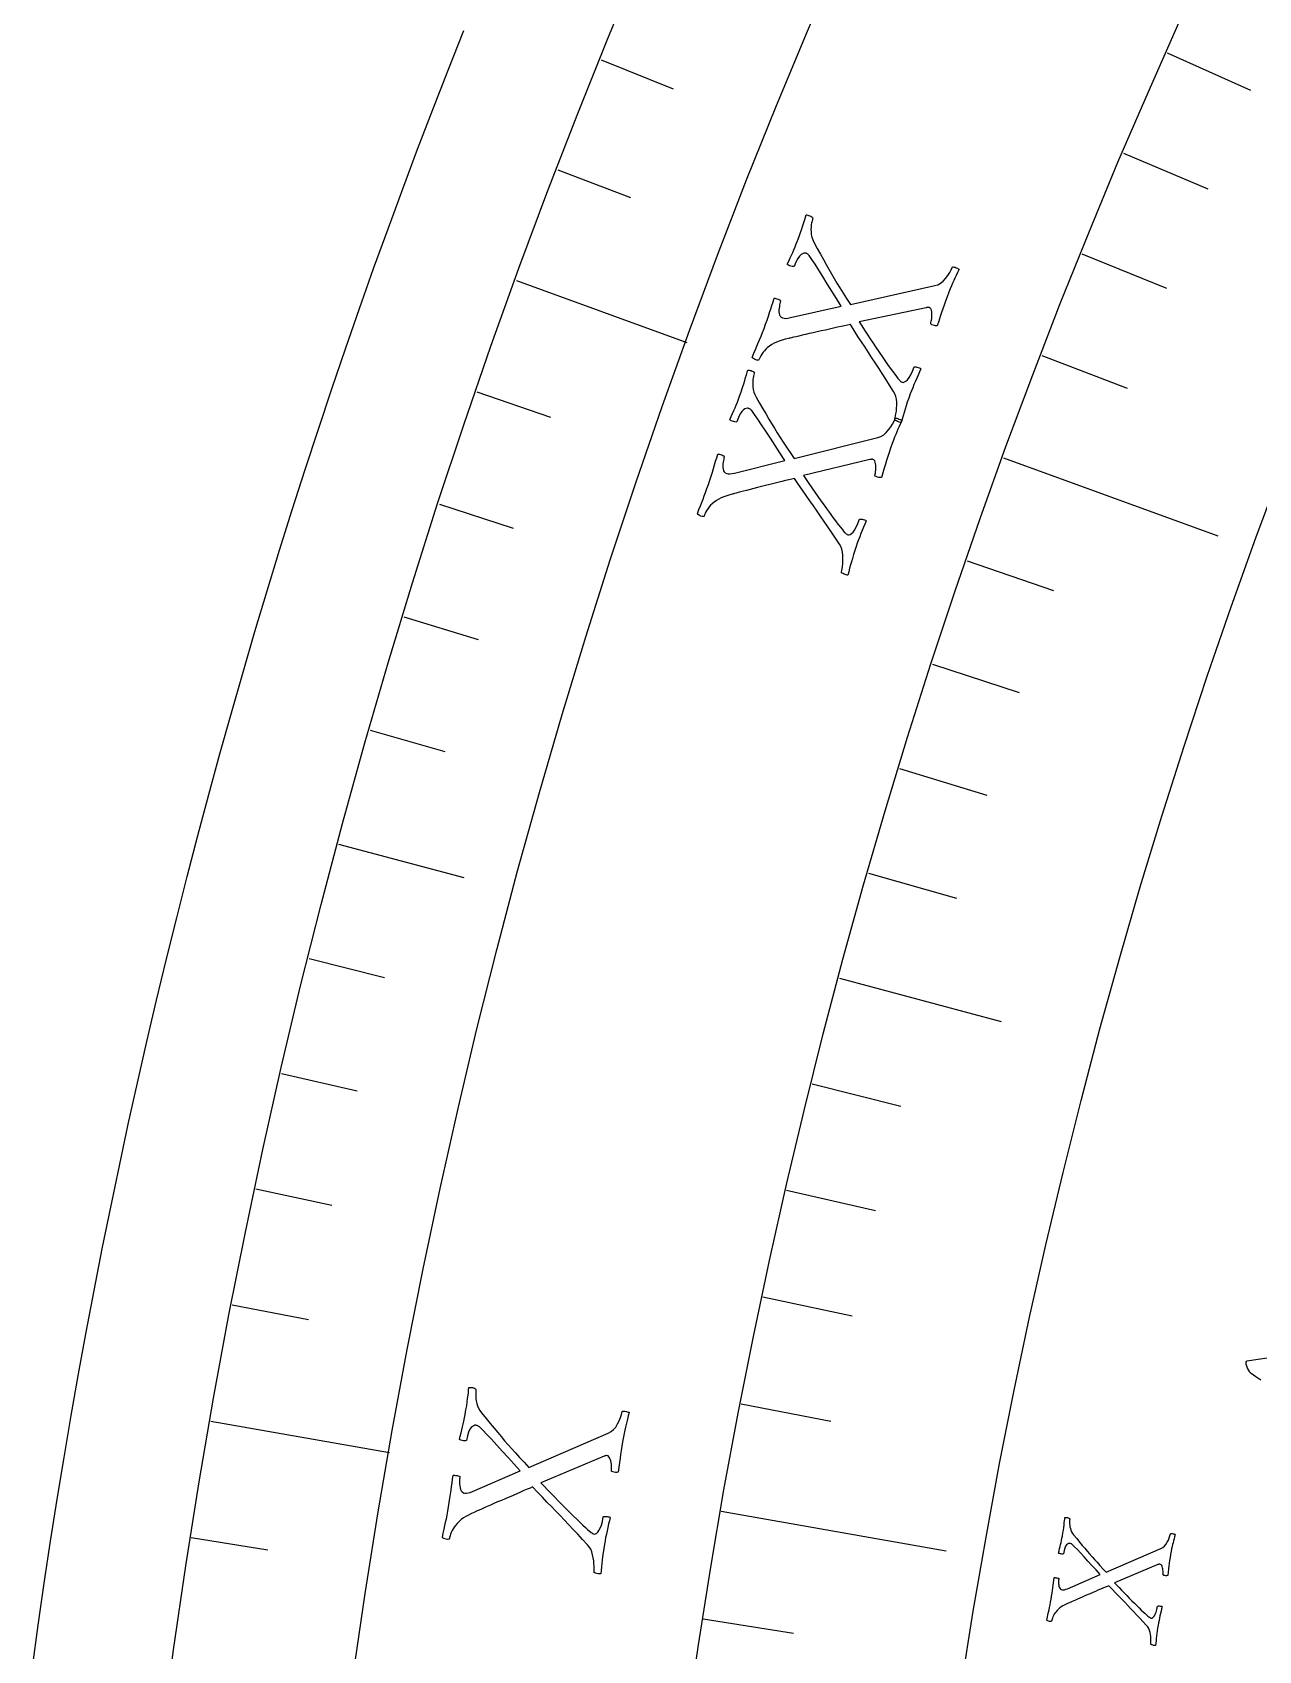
# Model space of a CAD drawing. Header units: millimetres. Extents: x -92 to 92, y -92 to 120.
# Drawn here: x -91.66 to -75.25, y 12.67 to 34.32 of the extents above; entities that cross this region are included whole.
import ezdxf

# ---------------------------------------------------------------- set-up
doc = ezdxf.new("R2010")
doc.units = ezdxf.units.MM
for name, color, linetype in [('CUT_OUTER', 1, 'Continuous'), ('ENGRAVE', 7, 'Continuous'), ('ENGRAVE_FINE', 8, 'Continuous'), ('TEXT', 5, 'Continuous')]:
    doc.layers.add(name, color=color, linetype=linetype)

msp = doc.modelspace()

# ---------------------------------------------------------------- linework, layer by layer
at = {"layer": 'CUT_OUTER'}
msp.add_lwpolyline([(-91.6585, 12.4487), (-91.5804, 13.0109), (-91.4988, 13.5726), (-91.4138, 14.1337), (-91.3254, 14.6944), (-91.2335, 15.2545), (-91.1382, 15.814), (-91.0394, 16.3729), (-90.9373, 16.9312), (-90.8317, 17.4889), (-90.7226, 18.0459), (-90.6102, 18.6022), (-90.4944, 19.1578), (-90.3751, 19.7127), (-90.2524, 20.2669), (-90.1264, 20.8203), (-89.9969, 21.3729), (-89.8641, 21.9247), (-89.7279, 22.4757), (-89.5883, 23.0258), (-89.4453, 23.5751), (-89.299, 24.1235), (-89.1493, 24.6709), (-88.9962, 25.2175), (-88.8398, 25.7631), (-88.6801, 26.3077), (-88.517, 26.8513), (-88.3506, 27.394), (-88.1808, 27.9356), (-88.0077, 28.4761), (-87.8314, 29.0156), (-87.6517, 29.5539), (-87.4687, 30.0912), (-87.2824, 30.6273), (-87.0928, 31.1623), (-86.9, 31.6961), (-86.7039, 32.2287), (-86.5045, 32.7601), (-86.3018, 33.2903), (-86.0959, 33.8192), (-85.8868, 34.3468)], dxfattribs=at)
at = {"layer": 'ENGRAVE'}
for points in [[(-85.1831, 31.0041), (-82.9014, 30.1737)], [(-78.664, 28.6314), (-75.7956, 27.5873)], [(-87.5612, 23.4619), (-85.8859, 23.0131)], [(-80.8601, 21.6664), (-78.6978, 21.087)], [(-89.2728, 15.7412), (-86.8816, 15.3196)], [(-82.4407, 14.5365), (-79.4346, 14.0065)]]:
    msp.add_lwpolyline(points, dxfattribs=at)
for radius in [90.65, 90.65, 88.2219, 83.7125, 83.7125, 80.1513]:
    msp.add_circle((0, 0), radius, dxfattribs=at)
at = {"layer": 'ENGRAVE_FINE'}
for points in [[(-76.4752, 34.0489), (-75.3597, 33.5523)], [(-84.0492, 33.9581), (-83.0844, 33.5683)], [(-77.0578, 32.7091), (-75.9338, 32.232)], [(-84.6291, 32.4861), (-83.6576, 32.1131)], [(-77.6169, 31.3593), (-76.4848, 30.9019)], [(-78.1524, 29.9999), (-77.0124, 29.5623)], [(-85.7113, 29.5128), (-84.7273, 29.174)], [(-86.2133, 28.0124), (-85.2236, 27.6908)], [(-79.1517, 27.2541), (-77.9972, 26.8566)], [(-86.689, 26.5035), (-85.6939, 26.1992)], [(-79.6153, 25.8686), (-78.4541, 25.4913)], [(-87.1384, 24.9865), (-86.1381, 24.6997)], [(-80.0547, 24.4752), (-78.887, 24.1182)], [(-80.4696, 23.0743), (-79.2959, 22.7377)], [(-87.9573, 21.9302), (-86.9476, 21.6785)], [(-88.3266, 20.3918), (-87.3127, 20.1577)], [(-81.2259, 20.2519), (-80.0411, 19.9565)], [(-88.6691, 18.8472), (-87.6512, 18.6308)], [(-81.567, 18.8312), (-80.3772, 18.5565)], [(-81.8832, 17.4048), (-80.6889, 17.1509)], [(-88.9845, 17.2968), (-87.963, 17.0983)], [(-82.1745, 15.9731), (-80.9759, 15.7401)], [(-89.5339, 14.1808), (-88.5061, 14.018)], [(-82.6819, 13.0955), (-81.4759, 12.9045)]]:
    msp.add_lwpolyline(points, dxfattribs=at)
at = {"layer": 'TEXT'}
for points in [[(-81.8688, 30.3625), (-81.8482, 30.4188), (-81.8291, 30.4729), (-81.8114, 30.5248), (-81.7951, 30.5746), (-81.7796, 30.623), (-81.764, 30.671), (-81.7483, 30.7184), (-81.7325, 30.7654), (-81.7236, 30.7653), (-81.7119, 30.7631), (-81.6974, 30.759), (-81.68, 30.753), (-81.6639, 30.746), (-81.6531, 30.7392), (-81.6476, 30.7326), (-81.6473, 30.7261), (-81.6515, 30.7134), (-81.6558, 30.6975), (-81.6602, 30.6785), (-81.6646, 30.6564), (-81.6681, 30.6327), (-81.6697, 30.6093), (-81.6695, 30.5861), (-81.6674, 30.5631), (-81.6622, 30.5421), (-81.6527, 30.525), (-81.6388, 30.5116), (-81.6207, 30.5021), (-81.6012, 30.4976), (-81.5772, 30.4967), (-81.5487, 30.4996), (-81.5156, 30.5063), (-80.8368, 30.6586), (-80.9016, 30.7616), (-80.9642, 30.8621), (-81.0245, 30.9601), (-81.0825, 31.0556), (-81.1366, 31.1438), (-81.185, 31.22), (-81.2277, 31.2841), (-81.2647, 31.3361), (-81.2709, 31.3434), (-81.2774, 31.3496), (-81.2843, 31.3549), (-81.2916, 31.3592), (-81.2984, 31.3626), (-81.3036, 31.3652), (-81.3074, 31.367), (-81.3097, 31.368), (-81.3219, 31.37), (-81.3368, 31.3675), (-81.3542, 31.3606), (-81.3743, 31.3492), (-81.3961, 31.3292), (-81.4188, 31.2963), (-81.4424, 31.2505), (-81.4669, 31.1919), (-81.4721, 31.189), (-81.4811, 31.1887), (-81.4938, 31.191), (-81.5102, 31.1957), (-81.527, 31.2018), (-81.5408, 31.2079), (-81.5518, 31.2141), (-81.5598, 31.2202), (-81.5397, 31.2638), (-81.5207, 31.3049), (-81.5028, 31.3435), (-81.4861, 31.3796), (-81.47, 31.4154), (-81.4537, 31.4532), (-81.4373, 31.493), (-81.4208, 31.5348), (-81.3988, 31.5929), (-81.3793, 31.6464), (-81.3624, 31.6955), (-81.3482, 31.7401), (-81.3357, 31.7807), (-81.3242, 31.8175), (-81.3137, 31.8506), (-81.3042, 31.88), (-81.2957, 31.88), (-81.2851, 31.8784), (-81.2724, 31.8754), (-81.2576, 31.8708), (-81.2431, 31.8648), (-81.2314, 31.8574), (-81.2225, 31.8486), (-81.2165, 31.8383), (-81.2194, 31.8295), (-81.223, 31.8158), (-81.2275, 31.7971), (-81.2328, 31.7736), (-81.2376, 31.7465), (-81.2405, 31.7173), (-81.2415, 31.686), (-81.2406, 31.6526), (-81.2368, 31.6182), (-81.2292, 31.584), (-81.2177, 31.5498), (-81.2024, 31.5157), (-81.1566, 31.4328), (-81.1139, 31.3556), (-81.0744, 31.2839), (-81.0381, 31.2179), (-81.003, 31.1549), (-80.9673, 31.0924), (-80.9309, 31.0304), (-80.8938, 30.9689), (-80.8546, 30.9049), (-80.8116, 30.8355), (-80.7648, 30.7606), (-80.7142, 30.6804), (-79.5854, 30.9345), (-79.5454, 30.9473), (-79.5079, 30.9677), (-79.4728, 30.9957), (-79.4401, 31.0313), (-79.4106, 31.0704), (-79.3855, 31.1089), (-79.3645, 31.1469), (-79.3478, 31.1842), (-79.3387, 31.1852), (-79.3274, 31.1838), (-79.3138, 31.1799), (-79.2981, 31.1736), (-79.2831, 31.1667), (-79.2717, 31.161), (-79.2638, 31.1565), (-79.2595, 31.1531), (-79.2795, 31.1111), (-79.2981, 31.072), (-79.3152, 31.036), (-79.3309, 31.0029), (-79.3463, 30.9695), (-79.3625, 30.9324), (-79.3794, 30.8916), (-79.397, 30.8471), (-79.4206, 30.7856), (-79.4419, 30.7279), (-79.461, 30.6741), (-79.478, 30.624), (-79.4945, 30.5738), (-79.5124, 30.5195), (-79.5315, 30.461), (-79.552, 30.3984), (-79.5619, 30.3959), (-79.5743, 30.3962), (-79.5893, 30.3993), (-79.6067, 30.4051), (-79.6228, 30.4121), (-79.6336, 30.4189), (-79.6392, 30.4255), (-79.6394, 30.4318), (-79.6359, 30.4428), (-79.6324, 30.4571), (-79.629, 30.4748), (-79.6257, 30.4958), (-79.6231, 30.5185), (-79.6222, 30.5412), (-79.6228, 30.5638), (-79.625, 30.5863), (-79.6293, 30.6067), (-79.6365, 30.6228), (-79.6464, 30.6346), (-79.659, 30.6421), (-79.6625, 30.6431), (-79.6669, 30.6438), (-79.672, 30.6441), (-79.678, 30.6441), (-79.6841, 30.6436), (-79.6896, 30.6428), (-79.6947, 30.6415), (-79.6993, 30.6398), (-80.5948, 30.4484), (-80.5615, 30.3956), (-80.5262, 30.3404), (-80.4887, 30.2831), (-80.4492, 30.2234), (-80.4089, 30.163), (-80.3689, 30.1035), (-80.3292, 30.0448), (-80.2898, 29.9869), (-80.2516, 29.9315), (-80.2155, 29.88), (-80.1815, 29.8324), (-80.1496, 29.7888), (-80.1211, 29.7505), (-80.0972, 29.7187), (-80.078, 29.6937), (-80.0635, 29.6752), (-80.0606, 29.6721), (-80.0571, 29.6684), (-80.0529, 29.664), (-80.0481, 29.6589), (-80.0427, 29.6537), (-80.0365, 29.6492), (-80.0297, 29.6454), (-80.0222, 29.6422), (-80.0072, 29.6404), (-79.9903, 29.6454), (-79.9715, 29.6573), (-79.9509, 29.676), (-79.929, 29.7033), (-79.9067, 29.741), (-79.8837, 29.7892), (-79.8602, 29.8478), (-79.851, 29.8491), (-79.8394, 29.8484), (-79.8255, 29.8457), (-79.8091, 29.8411), (-79.7936, 29.8356), (-79.7819, 29.8305), (-79.7741, 29.8257), (-79.7702, 29.8212), (-79.789, 29.7802), (-79.8077, 29.7387), (-79.8263, 29.6967), (-79.8449, 29.6543), (-79.863, 29.6117), (-79.8804, 29.5693), (-79.897, 29.527), (-79.9129, 29.4849), (-79.9336, 29.4278), (-79.9521, 29.3747), (-79.9685, 29.3257), (-79.9826, 29.2808), (-79.9957, 29.2374), (-80.0088, 29.1932), (-80.022, 29.1481), (-80.0353, 29.1022), (-80.0451, 29.103), (-80.0566, 29.106), (-80.0697, 29.1111), (-80.0845, 29.1184), (-80.0985, 29.126), (-80.1093, 29.1322), (-80.1168, 29.137), (-80.121, 29.1404), (-80.1182, 29.1502), (-80.1145, 29.1668), (-80.1098, 29.1904), (-80.1041, 29.2209), (-80.0989, 29.2559), (-80.0956, 29.2929), (-80.0942, 29.332), (-80.0947, 29.3731), (-80.0984, 29.4137), (-80.1065, 29.4513), (-80.119, 29.486), (-80.136, 29.5176), (-80.1888, 29.6011), (-80.2395, 29.6809), (-80.288, 29.7569), (-80.3343, 29.829), (-80.3797, 29.8992), (-80.4252, 29.9693), (-80.471, 30.0393), (-80.517, 30.1093), (-80.5639, 30.1809), (-80.6125, 30.2556), (-80.6628, 30.3335), (-80.7147, 30.4146), (-80.7515, 30.4073), (-80.7926, 30.3986), (-80.838, 30.3886), (-80.8876, 30.3773), (-80.94, 30.3653), (-80.9935, 30.3532), (-81.0481, 30.341), (-81.1039, 30.3288), (-81.1593, 30.3166), (-81.2128, 30.3046), (-81.2645, 30.2928), (-81.3143, 30.2812), (-81.361, 30.2701), (-81.4032, 30.2602), (-81.4411, 30.2512), (-81.4745, 30.2433), (-81.5019, 30.2369), (-81.5214, 30.2323), (-81.5331, 30.2295), (-81.537, 30.2286), (-81.5849, 30.2178), (-81.6283, 30.2059), (-81.6671, 30.193), (-81.7014, 30.1792), (-81.7333, 30.1635), (-81.7648, 30.1451), (-81.7959, 30.1241), (-81.8266, 30.1005), (-81.8461, 30.0834), (-81.8644, 30.0642), (-81.8814, 30.043), (-81.8972, 30.0197), (-81.9111, 29.9966), (-81.9225, 29.976), (-81.9315, 29.9579), (-81.938, 29.9423), (-81.9424, 29.9376), (-81.9509, 29.9362), (-81.9635, 29.9381), (-81.9803, 29.9433), (-81.9973, 29.9504), (-82.0105, 29.958), (-82.0201, 29.966), (-82.0259, 29.9744), (-82.0039, 30.0292), (-81.9833, 30.0798), (-81.964, 30.126), (-81.946, 30.168), (-81.9282, 30.21), (-81.9094, 30.2564), (-81.8896, 30.3072), (-81.8688, 30.3625)], [(-82.6134, 28.2736), (-82.5943, 28.3304), (-82.5765, 28.385), (-82.5602, 28.4374), (-82.5452, 28.4876), (-82.5309, 28.5364), (-82.5165, 28.5847), (-82.502, 28.6326), (-82.4874, 28.6799), (-82.4785, 28.68), (-82.4668, 28.6782), (-82.4522, 28.6744), (-82.4347, 28.6688), (-82.4184, 28.6622), (-82.4074, 28.6557), (-82.4017, 28.6492), (-82.4013, 28.6428), (-82.4052, 28.63), (-82.409, 28.614), (-82.4129, 28.5949), (-82.4168, 28.5726), (-82.4197, 28.5489), (-82.4207, 28.5255), (-82.4199, 28.5023), (-82.4172, 28.4793), (-82.4115, 28.4585), (-82.4015, 28.4416), (-82.3873, 28.4286), (-82.3689, 28.4195), (-82.3493, 28.4155), (-82.3253, 28.4153), (-82.2969, 28.4189), (-82.264, 28.4264), (-81.5893, 28.5959), (-81.6567, 28.6972), (-81.7218, 28.7961), (-81.7845, 28.8925), (-81.845, 28.9865), (-81.9013, 29.0734), (-81.9516, 29.1483), (-81.9959, 29.2113), (-82.0343, 29.2623), (-82.0406, 29.2694), (-82.0473, 29.2755), (-82.0544, 29.2806), (-82.0618, 29.2847), (-82.0686, 29.288), (-82.0739, 29.2904), (-82.0778, 29.2921), (-82.0801, 29.2931), (-82.0923, 29.2947), (-82.1071, 29.2919), (-82.1244, 29.2845), (-82.1441, 29.2726), (-82.1654, 29.2521), (-82.1873, 29.2186), (-82.2098, 29.1723), (-82.2327, 29.113), (-82.2379, 29.11), (-82.2469, 29.1095), (-82.2596, 29.1114), (-82.2761, 29.1158), (-82.293, 29.1214), (-82.3071, 29.1272), (-82.3182, 29.133), (-82.3264, 29.139), (-82.3073, 29.1831), (-82.2893, 29.2246), (-82.2725, 29.2637), (-82.2567, 29.3001), (-82.2415, 29.3363), (-82.2262, 29.3746), (-82.2108, 29.4148), (-82.1954, 29.457), (-82.1748, 29.5156), (-82.1567, 29.5696), (-82.1411, 29.6191), (-82.128, 29.6641), (-82.1165, 29.7049), (-82.106, 29.742), (-82.0963, 29.7754), (-82.0876, 29.805), (-82.0791, 29.8052), (-82.0684, 29.804), (-82.0556, 29.8012), (-82.0407, 29.7971), (-82.0261, 29.7914), (-82.0142, 29.7843), (-82.0051, 29.7757), (-81.9988, 29.7656), (-82.0015, 29.7567), (-82.0048, 29.7429), (-82.0088, 29.7241), (-82.0135, 29.7004), (-82.0176, 29.6732), (-82.0197, 29.644), (-82.0199, 29.6127), (-82.0182, 29.5793), (-82.0136, 29.545), (-82.0051, 29.511), (-81.9927, 29.4771), (-81.9765, 29.4435), (-81.9286, 29.3617), (-81.884, 29.2856), (-81.8427, 29.215), (-81.8047, 29.1499), (-81.7681, 29.0878), (-81.7308, 29.0263), (-81.6928, 28.9652), (-81.6542, 28.9046), (-81.6133, 28.8417), (-81.5686, 28.7734), (-81.5199, 28.6997), (-81.4673, 28.6208), (-80.3453, 28.9035), (-80.3057, 28.9173), (-80.2687, 28.9386), (-80.2343, 28.9675), (-80.2025, 29.0039), (-80.1741, 29.0438), (-80.1499, 29.0829), (-80.1299, 29.1214), (-80.1142, 29.1592), (-80.105, 29.1604), (-80.0937, 29.1592), (-80.0801, 29.1557), (-80.0642, 29.1498), (-80.049, 29.1433), (-80.0374, 29.1379), (-80.0295, 29.1335), (-80.0251, 29.1303), (-80.044, 29.0877), (-80.0616, 29.0482), (-80.0778, 29.0118), (-80.0927, 28.9783), (-80.1072, 28.9446), (-80.1224, 28.9071), (-80.1383, 28.8658), (-80.1548, 28.8209), (-80.1768, 28.7588), (-80.1966, 28.7006), (-80.2144, 28.6463), (-80.23, 28.5958), (-80.2453, 28.5452), (-80.2617, 28.4905), (-80.2794, 28.4315), (-80.2983, 28.3684), (-80.3081, 28.3657), (-80.3206, 28.3657), (-80.3356, 28.3683), (-80.3532, 28.3737), (-80.3694, 28.3803), (-80.3804, 28.3868), (-80.3861, 28.3932), (-80.3866, 28.3995), (-80.3833, 28.4106), (-80.3802, 28.425), (-80.3772, 28.4428), (-80.3744, 28.4639), (-80.3725, 28.4867), (-80.3721, 28.5094), (-80.3733, 28.5319), (-80.376, 28.5544), (-80.3809, 28.5746), (-80.3884, 28.5905), (-80.3986, 28.6021), (-80.4115, 28.6093), (-80.415, 28.6103), (-80.4194, 28.6108), (-80.4245, 28.611), (-80.4305, 28.6108), (-80.4365, 28.6102), (-80.4421, 28.6092), (-80.4472, 28.6078), (-80.4517, 28.606), (-81.3421, 28.3919), (-81.3074, 28.3399), (-81.2707, 28.2857), (-81.2318, 28.2293), (-81.1908, 28.1706), (-81.1489, 28.1113), (-81.1074, 28.0528), (-81.0662, 27.9951), (-81.0254, 27.9383), (-80.9858, 27.8839), (-80.9485, 27.8333), (-80.9133, 27.7866), (-80.8802, 27.7438), (-80.8508, 27.7062), (-80.8261, 27.6751), (-80.8062, 27.6505), (-80.7912, 27.6324), (-80.7883, 27.6294), (-80.7847, 27.6258), (-80.7804, 27.6215), (-80.7755, 27.6165), (-80.7699, 27.6115), (-80.7637, 27.6072), (-80.7568, 27.6035), (-80.7492, 27.6005), (-80.7341, 27.5991), (-80.7173, 27.6045), (-80.6989, 27.6169), (-80.6787, 27.6361), (-80.6576, 27.6639), (-80.6362, 27.7022), (-80.6144, 27.751), (-80.5924, 27.8101), (-80.5832, 27.8117), (-80.5716, 27.8113), (-80.5576, 27.809), (-80.5412, 27.8047), (-80.5255, 27.7996), (-80.5137, 27.7948), (-80.5058, 27.7902), (-80.5018, 27.7858), (-80.5195, 27.7444), (-80.5371, 27.7024), (-80.5547, 27.66), (-80.5722, 27.6171), (-80.5892, 27.5741), (-80.6055, 27.5312), (-80.6211, 27.4885), (-80.6359, 27.446), (-80.6552, 27.3884), (-80.6723, 27.3349), (-80.6874, 27.2855), (-80.7004, 27.2402), (-80.7124, 27.1965), (-80.7244, 27.152), (-80.7364, 27.1066), (-80.7485, 27.0604), (-80.7584, 27.0609), (-80.7699, 27.0636), (-80.7832, 27.0684), (-80.7982, 27.0752), (-80.8124, 27.0825), (-80.8233, 27.0885), (-80.8308, 27.0931), (-80.8351, 27.0964), (-80.8326, 27.1062), (-80.8293, 27.1229), (-80.8252, 27.1466), (-80.8203, 27.1773), (-80.816, 27.2124), (-80.8136, 27.2495), (-80.8132, 27.2886), (-80.8148, 27.3297), (-80.8195, 27.3702), (-80.8285, 27.4076), (-80.8419, 27.4418), (-80.8597, 27.473), (-80.9147, 27.5552), (-80.9674, 27.6337), (-81.0178, 27.7084), (-81.0659, 27.7793), (-81.113, 27.8483), (-81.1604, 27.9172), (-81.2079, 27.9861), (-81.2556, 28.0549), (-81.3044, 28.1252), (-81.3548, 28.1987), (-81.4071, 28.2753), (-81.461, 28.3551), (-81.4977, 28.3468), (-81.5385, 28.3371), (-81.5836, 28.326), (-81.633, 28.3134), (-81.685, 28.3), (-81.7382, 28.2866), (-81.7925, 28.273), (-81.8479, 28.2594), (-81.903, 28.2458), (-81.9562, 28.2325), (-82.0075, 28.2194), (-82.057, 28.2065), (-82.1034, 28.1942), (-82.1454, 28.1832), (-82.183, 28.1733), (-82.2163, 28.1645), (-82.2435, 28.1574), (-82.2629, 28.1523), (-82.2745, 28.1492), (-82.2784, 28.1482), (-82.326, 28.1362), (-82.369, 28.1232), (-82.4075, 28.1094), (-82.4415, 28.0946), (-82.4729, 28.0781), (-82.5039, 28.059), (-82.5345, 28.0372), (-82.5646, 28.0128), (-82.5837, 27.9952), (-82.6015, 27.9756), (-82.618, 27.9539), (-82.6331, 27.9302), (-82.6465, 27.9068), (-82.6574, 27.886), (-82.6658, 27.8676), (-82.6719, 27.8519), (-82.6762, 27.847), (-82.6847, 27.8454), (-82.6974, 27.847), (-82.7143, 27.8518), (-82.7314, 27.8585), (-82.7449, 27.8657), (-82.7546, 27.8734), (-82.7606, 27.8817), (-82.7401, 27.9371), (-82.7207, 27.9881), (-82.7026, 28.0348), (-82.6857, 28.0772), (-82.6689, 28.1197), (-82.6513, 28.1666), (-82.6328, 28.2179), (-82.6134, 28.2736)], [(-86.0896, 14.5928), (-86.0799, 14.6519), (-86.0712, 14.7087), (-86.0635, 14.763), (-86.0568, 14.8149), (-86.0505, 14.8654), (-86.0441, 14.9154), (-86.0375, 14.965), (-86.0307, 15.0141), (-86.022, 15.0156), (-86.0101, 15.0157), (-85.9951, 15.0143), (-85.9769, 15.0116), (-85.9598, 15.0077), (-85.9478, 15.0031), (-85.9412, 14.9976), (-85.9397, 14.9913), (-85.9415, 14.978), (-85.9428, 14.9617), (-85.9435, 14.9422), (-85.9437, 14.9196), (-85.9428, 14.8957), (-85.94, 14.8724), (-85.9355, 14.8496), (-85.9292, 14.8274), (-85.9201, 14.8078), (-85.9076, 14.7927), (-85.8915, 14.7822), (-85.8719, 14.7762), (-85.8519, 14.7753), (-85.8281, 14.779), (-85.8007, 14.7872), (-85.7694, 14.7999), (-85.1309, 15.0758), (-85.2137, 15.165), (-85.2938, 15.2521), (-85.3713, 15.3372), (-85.4461, 15.4202), (-85.5157, 15.4968), (-85.5774, 15.5627), (-85.6313, 15.6177), (-85.6774, 15.6619), (-85.6848, 15.6679), (-85.6924, 15.6728), (-85.7001, 15.6767), (-85.7081, 15.6796), (-85.7154, 15.6817), (-85.721, 15.6832), (-85.7251, 15.6843), (-85.7275, 15.6849), (-85.7399, 15.6845), (-85.754, 15.6793), (-85.7699, 15.6693), (-85.7874, 15.6544), (-85.8052, 15.6306), (-85.8214, 15.5941), (-85.836, 15.5447), (-85.8492, 15.4826), (-85.8538, 15.4788), (-85.8625, 15.4768), (-85.8754, 15.4766), (-85.8924, 15.4783), (-85.91, 15.4811), (-85.9248, 15.4845), (-85.9367, 15.4885), (-85.9458, 15.4931), (-85.9341, 15.5397), (-85.923, 15.5836), (-85.9127, 15.6248), (-85.903, 15.6634), (-85.8938, 15.7016), (-85.8849, 15.7417), (-85.8762, 15.7839), (-85.8677, 15.8281), (-85.8569, 15.8892), (-85.8477, 15.9454), (-85.8403, 15.9968), (-85.8346, 16.0433), (-85.8299, 16.0855), (-85.8254, 16.1238), (-85.8213, 16.1583), (-85.8174, 16.1889), (-85.809, 16.1905), (-85.7983, 16.1909), (-85.7853, 16.1903), (-85.7699, 16.1886), (-85.7545, 16.1854), (-85.7417, 16.1802), (-85.7313, 16.1732), (-85.7234, 16.1643), (-85.7246, 16.1551), (-85.7257, 16.1409), (-85.7267, 16.1218), (-85.7275, 16.0976), (-85.7271, 16.0701), (-85.7245, 16.0409), (-85.7197, 16.01), (-85.7126, 15.9773), (-85.7025, 15.9442), (-85.6886, 15.912), (-85.671, 15.8806), (-85.6496, 15.85), (-85.5891, 15.777), (-85.5328, 15.7091), (-85.4807, 15.646), (-85.4327, 15.5879), (-85.3865, 15.5326), (-85.3398, 15.4778), (-85.2925, 15.4237), (-85.2446, 15.3701), (-85.1941, 15.3145), (-85.139, 15.2543), (-85.079, 15.1895), (-85.0144, 15.1201), (-83.9526, 15.5799), (-83.9158, 15.5999), (-83.8827, 15.6269), (-83.8534, 15.661), (-83.8279, 15.702), (-83.8062, 15.7459), (-83.7887, 15.7885), (-83.7752, 15.8296), (-83.7657, 15.8695), (-83.7569, 15.8721), (-83.7455, 15.8728), (-83.7315, 15.8715), (-83.7149, 15.8683), (-83.6989, 15.8643), (-83.6866, 15.8608), (-83.678, 15.8578), (-83.6732, 15.8553), (-83.685, 15.8103), (-83.6959, 15.7685), (-83.7061, 15.7299), (-83.7154, 15.6945), (-83.7243, 15.6588), (-83.7332, 15.6193), (-83.7423, 15.5761), (-83.7513, 15.529), (-83.763, 15.4642), (-83.7732, 15.4036), (-83.782, 15.3471), (-83.7893, 15.2948), (-83.7962, 15.2424), (-83.8036, 15.1857), (-83.8116, 15.1247), (-83.8201, 15.0593), (-83.8293, 15.0551), (-83.8416, 15.0531), (-83.8568, 15.0533), (-83.875, 15.0557), (-83.8922, 15.0596), (-83.9041, 15.0643), (-83.9107, 15.0697), (-83.9122, 15.0759), (-83.9107, 15.0873), (-83.91, 15.1021), (-83.9099, 15.1201), (-83.9106, 15.1414), (-83.9123, 15.1642), (-83.9156, 15.1866), (-83.9204, 15.2087), (-83.9267, 15.2304), (-83.9348, 15.2496), (-83.9448, 15.2641), (-83.9567, 15.2738), (-83.9706, 15.2789), (-83.9742, 15.2792), (-83.9786, 15.2791), (-83.9837, 15.2784), (-83.9895, 15.2773), (-83.9954, 15.2757), (-84.0008, 15.2738), (-84.0055, 15.2716), (-84.0097, 15.2691), (-84.8539, 14.9143), (-84.8114, 14.8686), (-84.7664, 14.8211), (-84.7189, 14.7717), (-84.669, 14.7204), (-84.6181, 14.6686), (-84.5677, 14.6175), (-84.5178, 14.5672), (-84.4683, 14.5178), (-84.4205, 14.4704), (-84.3755, 14.4265), (-84.3332, 14.3861), (-84.2937, 14.3492), (-84.2586, 14.3168), (-84.2292, 14.2901), (-84.2057, 14.269), (-84.1879, 14.2536), (-84.1846, 14.2511), (-84.1804, 14.2481), (-84.1755, 14.2445), (-84.1698, 14.2404), (-84.1635, 14.2364), (-84.1567, 14.2331), (-84.1493, 14.2306), (-84.1413, 14.2288), (-84.1262, 14.2298), (-84.1105, 14.2379), (-84.0943, 14.2531), (-84.0775, 14.2753), (-84.0611, 14.3062), (-84.0461, 14.3475), (-84.0325, 14.399), (-84.0203, 14.461), (-84.0115, 14.464), (-84, 14.4655), (-83.9858, 14.4655), (-83.9689, 14.4639), (-83.9526, 14.4614), (-83.9402, 14.4585), (-83.9316, 14.4553), (-83.927, 14.4516), (-83.9378, 14.4078), (-83.9484, 14.3636), (-83.9589, 14.3189), (-83.9693, 14.2738), (-83.9792, 14.2285), (-83.9884, 14.1836), (-83.9968, 14.139), (-84.0046, 14.0947), (-84.0143, 14.0347), (-84.0226, 13.9791), (-84.0296, 13.9279), (-84.0351, 13.8811), (-84.0399, 13.8361), (-84.0445, 13.7902), (-84.0491, 13.7435), (-84.0536, 13.6959), (-84.0634, 13.6948), (-84.0752, 13.6956), (-84.0891, 13.6982), (-84.105, 13.7026), (-84.1202, 13.7075), (-84.1319, 13.7116), (-84.1401, 13.7149), (-84.1449, 13.7175), (-84.144, 13.7275), (-84.1434, 13.7446), (-84.1432, 13.7686), (-84.1433, 13.7997), (-84.1447, 13.835), (-84.1484, 13.872), (-84.1543, 13.9107), (-84.1624, 13.951), (-84.1736, 13.9902), (-84.1885, 14.0256), (-84.2073, 14.0573), (-84.2298, 14.0852), (-84.2974, 14.1575), (-84.362, 14.2264), (-84.4238, 14.292), (-84.4827, 14.3543), (-84.5403, 14.4148), (-84.5981, 14.4752), (-84.6561, 14.5355), (-84.7143, 14.5957), (-84.7738, 14.6573), (-84.8354, 14.7217), (-84.8993, 14.7888), (-84.9655, 14.8589), (-85.0002, 14.8448), (-85.039, 14.8286), (-85.0817, 14.8104), (-85.1284, 14.79), (-85.1776, 14.7684), (-85.2279, 14.7466), (-85.2794, 14.7245), (-85.3319, 14.7021), (-85.384, 14.6798), (-85.4344, 14.6581), (-85.4829, 14.6369), (-85.5297, 14.6161), (-85.5735, 14.5966), (-85.6132, 14.5789), (-85.6487, 14.5631), (-85.6801, 14.5491), (-85.7058, 14.5377), (-85.7241, 14.5295), (-85.7351, 14.5246), (-85.7388, 14.523), (-85.7838, 14.5035), (-85.8242, 14.4838), (-85.86, 14.4639), (-85.8911, 14.4439), (-85.9195, 14.4225), (-85.947, 14.3986), (-85.9736, 14.3722), (-85.9994, 14.3433), (-86.0154, 14.3228), (-86.0298, 14.3005), (-86.0426, 14.2765), (-86.0538, 14.2507), (-86.0631, 14.2255), (-86.0705, 14.2031), (-86.076, 14.1837), (-86.0794, 14.1671), (-86.0829, 14.1617), (-86.091, 14.1587), (-86.1038, 14.1582), (-86.1212, 14.1602), (-86.1392, 14.164), (-86.1536, 14.169), (-86.1645, 14.1751), (-86.1718, 14.1823), (-86.1604, 14.2402), (-86.1495, 14.2937), (-86.1392, 14.3428), (-86.1293, 14.3873), (-86.1196, 14.432), (-86.1098, 14.4811), (-86.0998, 14.5347), (-86.0896, 14.5928)], [(-78.029, 13.3567), (-78.0223, 13.3972), (-78.0163, 13.436), (-78.011, 13.4732), (-78.0063, 13.5087), (-78.002, 13.5433), (-77.9976, 13.5775), (-77.9931, 13.6114), (-77.9884, 13.6451), (-77.9824, 13.6461), (-77.9743, 13.6461), (-77.9639, 13.6452), (-77.9514, 13.6433), (-77.9397, 13.6407), (-77.9315, 13.6375), (-77.9269, 13.6337), (-77.9259, 13.6294), (-77.9271, 13.6203), (-77.928, 13.6091), (-77.9285, 13.5957), (-77.9286, 13.5803), (-77.928, 13.5639), (-77.9261, 13.5479), (-77.923, 13.5324), (-77.9186, 13.5171), (-77.9124, 13.5037), (-77.9038, 13.4933), (-77.8927, 13.4861), (-77.8792, 13.482), (-77.8655, 13.4814), (-77.8492, 13.4839), (-77.8303, 13.4894), (-77.8088, 13.4981), (-77.3699, 13.687), (-77.4268, 13.7481), (-77.482, 13.8079), (-77.5353, 13.8662), (-77.5868, 13.9231), (-77.6347, 13.9756), (-77.6772, 14.0207), (-77.7144, 14.0584), (-77.7461, 14.0887), (-77.7512, 14.0928), (-77.7564, 14.0961), (-77.7618, 14.0988), (-77.7672, 14.1008), (-77.7722, 14.1022), (-77.7761, 14.1033), (-77.7789, 14.104), (-77.7806, 14.1044), (-77.7891, 14.1041), (-77.7988, 14.1006), (-77.8097, 14.0937), (-77.8217, 14.0835), (-77.8339, 14.0672), (-77.845, 14.0421), (-77.855, 14.0083), (-77.864, 13.9658), (-77.8671, 13.9632), (-77.8731, 13.9618), (-77.882, 13.9617), (-77.8937, 13.9628), (-77.9058, 13.9648), (-77.9159, 13.9671), (-77.9241, 13.9698), (-77.9304, 13.973), (-77.9224, 14.0049), (-77.9149, 14.0349), (-77.9078, 14.0632), (-77.9012, 14.0896), (-77.8949, 14.1157), (-77.8888, 14.1432), (-77.8829, 14.1721), (-77.8772, 14.2023), (-77.8699, 14.2442), (-77.8637, 14.2827), (-77.8587, 14.3179), (-77.8549, 14.3497), (-77.8517, 14.3786), (-77.8488, 14.4049), (-77.846, 14.4285), (-77.8434, 14.4495), (-77.8377, 14.4505), (-77.8303, 14.4509), (-77.8213, 14.4505), (-77.8107, 14.4493), (-77.8002, 14.4471), (-77.7913, 14.4436), (-77.7842, 14.4388), (-77.7788, 14.4327), (-77.7796, 14.4264), (-77.7803, 14.4167), (-77.7809, 14.4036), (-77.7814, 14.3871), (-77.7811, 14.3682), (-77.7792, 14.3482), (-77.7758, 14.327), (-77.7709, 14.3047), (-77.7639, 14.2821), (-77.7543, 14.26), (-77.7421, 14.2385), (-77.7273, 14.2175), (-77.6856, 14.1676), (-77.6468, 14.1211), (-77.6109, 14.0779), (-77.5778, 14.0381), (-77.546, 14.0002), (-77.5138, 13.9627), (-77.4812, 13.9256), (-77.4483, 13.8889), (-77.4135, 13.8508), (-77.3755, 13.8095), (-77.3343, 13.765), (-77.2898, 13.7174), (-76.5603, 14.0343), (-76.5349, 14.0481), (-76.5122, 14.0668), (-76.4922, 14.0903), (-76.4747, 14.1186), (-76.4599, 14.1489), (-76.4479, 14.1782), (-76.4387, 14.2066), (-76.4322, 14.234), (-76.4262, 14.2359), (-76.4184, 14.2364), (-76.4087, 14.2355), (-76.3973, 14.2333), (-76.3863, 14.2306), (-76.3778, 14.2282), (-76.3719, 14.2262), (-76.3686, 14.2245), (-76.3766, 14.1934), (-76.3841, 14.1646), (-76.391, 14.138), (-76.3973, 14.1136), (-76.4034, 14.089), (-76.4095, 14.0618), (-76.4156, 14.032), (-76.4218, 13.9996), (-76.4297, 13.955), (-76.4367, 13.9132), (-76.4427, 13.8743), (-76.4477, 13.8383), (-76.4524, 13.8022), (-76.4574, 13.7631), (-76.4629, 13.7211), (-76.4687, 13.6761), (-76.475, 13.6731), (-76.4835, 13.6717), (-76.4939, 13.6719), (-76.5065, 13.6735), (-76.5183, 13.6762), (-76.5264, 13.6794), (-76.531, 13.6831), (-76.532, 13.6874), (-76.531, 13.6953), (-76.5305, 13.7054), (-76.5305, 13.7178), (-76.5309, 13.7325), (-76.5321, 13.7482), (-76.5344, 13.7636), (-76.5377, 13.7788), (-76.5421, 13.7938), (-76.5477, 13.807), (-76.5545, 13.8169), (-76.5627, 13.8236), (-76.5723, 13.8271), (-76.5748, 13.8273), (-76.5778, 13.8272), (-76.5813, 13.8268), (-76.5853, 13.826), (-76.5894, 13.8249), (-76.593, 13.8236), (-76.5963, 13.8221), (-76.5992, 13.8203), (-77.1795, 13.5761), (-77.1502, 13.5447), (-77.1193, 13.512), (-77.0867, 13.478), (-77.0524, 13.4427), (-77.0174, 13.4071), (-76.9828, 13.372), (-76.9485, 13.3374), (-76.9145, 13.3033), (-76.8817, 13.2707), (-76.8507, 13.2405), (-76.8217, 13.2127), (-76.7946, 13.1872), (-76.7705, 13.1649), (-76.7503, 13.1465), (-76.7342, 13.132), (-76.722, 13.1213), (-76.7197, 13.1196), (-76.7168, 13.1176), (-76.7134, 13.1151), (-76.7096, 13.1123), (-76.7052, 13.1095), (-76.7005, 13.1072), (-76.6954, 13.1055), (-76.69, 13.1043), (-76.6796, 13.1049), (-76.6688, 13.1105), (-76.6576, 13.1209), (-76.646, 13.1362), (-76.6347, 13.1575), (-76.6244, 13.1859), (-76.615, 13.2214), (-76.6065, 13.264), (-76.6005, 13.2661), (-76.5926, 13.2671), (-76.5828, 13.2671), (-76.5712, 13.266), (-76.56, 13.2643), (-76.5514, 13.2623), (-76.5456, 13.26), (-76.5424, 13.2575), (-76.5498, 13.2274), (-76.5572, 13.1969), (-76.5645, 13.1661), (-76.5716, 13.135), (-76.5785, 13.1039), (-76.5849, 13.073), (-76.5908, 13.0422), (-76.5962, 13.0117), (-76.603, 12.9704), (-76.6088, 12.9322), (-76.6136, 12.8969), (-76.6175, 12.8647), (-76.6209, 12.8337), (-76.6242, 12.8021), (-76.6275, 12.7699), (-76.6307, 12.7372), (-76.6374, 12.7365), (-76.6455, 12.737), (-76.6551, 12.7388), (-76.666, 12.7419), (-76.6764, 12.7453), (-76.6844, 12.7481), (-76.6901, 12.7505), (-76.6934, 12.7522), (-76.6927, 12.7591), (-76.6923, 12.7709), (-76.6921, 12.7874), (-76.6921, 12.8088), (-76.693, 12.8332), (-76.6954, 12.8586), (-76.6994, 12.8853), (-76.7049, 12.913), (-76.7125, 12.94), (-76.7227, 12.9645), (-76.7356, 12.9863), (-76.751, 13.0055), (-76.7973, 13.0553), (-76.8417, 13.1029), (-76.8841, 13.148), (-76.9245, 13.1909), (-76.9641, 13.2326), (-77.0038, 13.2742), (-77.0436, 13.3157), (-77.0836, 13.3571), (-77.1244, 13.3994), (-77.1668, 13.4437), (-77.2107, 13.4899), (-77.2561, 13.538), (-77.28, 13.5284), (-77.3067, 13.5173), (-77.3361, 13.5048), (-77.3682, 13.4908), (-77.402, 13.476), (-77.4366, 13.4611), (-77.4719, 13.446), (-77.508, 13.4306), (-77.5439, 13.4154), (-77.5785, 13.4006), (-77.6119, 13.3861), (-77.6441, 13.3719), (-77.6742, 13.3586), (-77.7015, 13.3465), (-77.7259, 13.3357), (-77.7475, 13.3262), (-77.7652, 13.3184), (-77.7778, 13.3128), (-77.7854, 13.3095), (-77.7879, 13.3083), (-77.8189, 13.295), (-77.8467, 13.2816), (-77.8713, 13.268), (-77.8927, 13.2544), (-77.9122, 13.2398), (-77.9311, 13.2235), (-77.9495, 13.2054), (-77.9672, 13.1857), (-77.9783, 13.1717), (-77.9882, 13.1565), (-77.997, 13.14), (-78.0047, 13.1224), (-78.0112, 13.1051), (-78.0163, 13.0898), (-78.02, 13.0765), (-78.0225, 13.0652), (-78.0248, 13.0615), (-78.0304, 13.0595), (-78.0392, 13.0592), (-78.0512, 13.0606), (-78.0636, 13.0632), (-78.0735, 13.0667), (-78.0809, 13.0709), (-78.0859, 13.0758), (-78.078, 13.1155), (-78.0705, 13.1521), (-78.0633, 13.1856), (-78.0565, 13.2161), (-78.0498, 13.2466), (-78.043, 13.2802), (-78.036, 13.3169), (-78.029, 13.3567)]]:
    msp.add_lwpolyline(points, close=True, dxfattribs=at)
msp.add_lwpolyline([(-75.2213, 16.2874), (-75.2886, 16.3328), (-75.3512, 16.3753), (-75.3635, 16.3875), (-75.3758, 16.4042), (-75.388, 16.4253), (-75.4002, 16.4508), (-75.4104, 16.4766), (-75.417, 16.4986), (-75.4198, 16.5167), (-75.419, 16.531), (-75.4181, 16.5342), (-75.4173, 16.5367), (-75.4163, 16.5385), (-75.4153, 16.5395), (-75.414, 16.5405), (-75.4124, 16.5422), (-75.4105, 16.5444), (-75.4081, 16.5472), (-73.4435, 16.8374)], dxfattribs=at)

doc.saveas('drawing.dxf')
